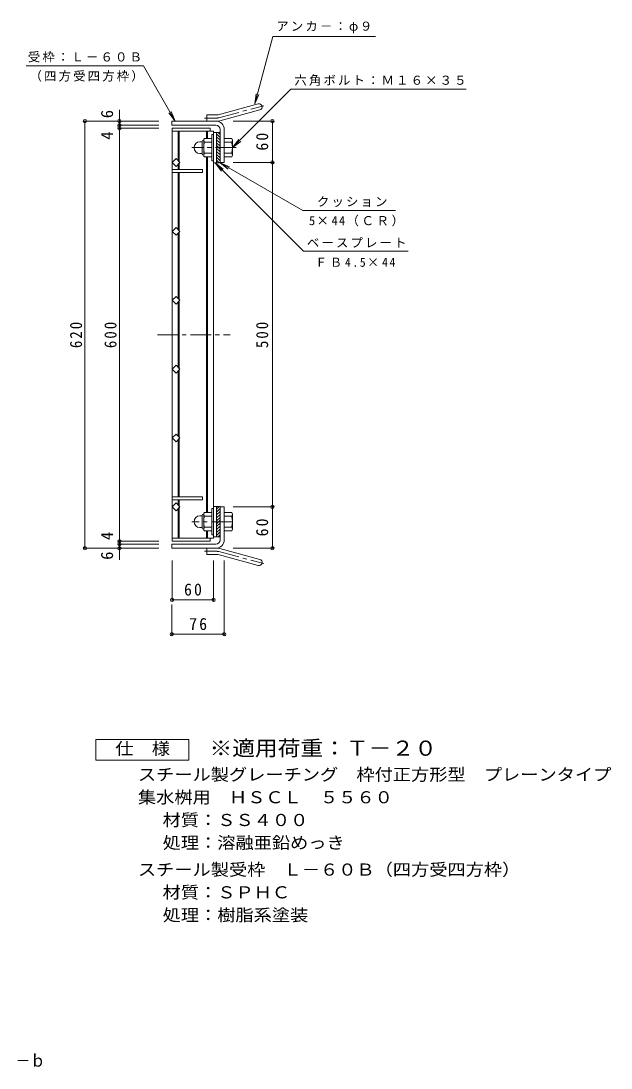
# Model space of a CAD drawing. Units: millimetres at full size, sheet at 1:6. Extents: x -920 to 1063, y -823 to 799.
# Drawn here: x 208 to 1063, y -823 to 697 of the extents above; entities that cross this region are included whole.
import ezdxf
from ezdxf.enums import TextEntityAlignment as Align

# ---------------------------------------------------------------- set-up
doc = ezdxf.new("R2010")
doc.units = ezdxf.units.MM
doc.header["$LTSCALE"] = 6
doc.header["$PDMODE"] = 32
doc.header["$PDSIZE"] = 4.8
doc.linetypes.add('CHAIN1', pattern=[8, 5, -1, 1, -1])
doc.linetypes.add('CHAIN2', pattern=[12, 9, -1, 1, -1])
for name, color, linetype, lineweight in [('E-1', 2, 'Continuous', 9), ('E-2', 3, 'Continuous', 9), ('E-4', 7, 'Continuous', 9), ('E-5', 7, 'Continuous', 9), ('F-0_F-0ﾚｲﾔ', 2, 'Continuous', 9)]:
    doc.layers.add(name, color=color, linetype=linetype, lineweight=lineweight)
doc.layers.add('F-5_F-5ﾚｲﾔ', color=3, linetype='Continuous')
doc.styles.add('ＭＳ ゴシック', font='')
doc.styles.get('ＭＳ ゴシック').set_extended_font_data('MS Gothic')

msp = doc.modelspace()

# ---------------------------------------------------------------- linework, layer by layer
at = {"layer": 'E-1'}
for p, q in [((493.47, 560.735), (551.661, 576.327)), ((495.799, 552.041), (553.99, 567.634)), ((426.326, 545.428), (426.326, 551.428)), ((491.141, 551.428), (426.326, 551.428)), ((477.326, 551.428), (477.326, 560.428)), ((491.141, 560.428), (477.326, 560.428)), ((490.326, 545.428), (426.326, 545.428)), ((491.326, 490.928), (491.326, 534.928)), ((496.326, 534.928), (491.326, 534.928)), ((496.326, 527.848), (491.326, 532.848)), ((496.326, 532.091), (493.488, 534.928)), ((496.326, 539.428), (496.326, 490.928)), ((502.326, 539.428), (502.326, 491.428)), ((467.016, 521.428), (470.526, 521.428)), ((470.526, 503.728), (470.526, 522.128)), ((472.326, 523.928), (472.526, 523.928)), ((472.526, 523.678), (472.526, 502.178)), ((484.526, 526.428), (473.564, 526.428)), ((484.526, 520.928), (473.564, 520.928)), ((484.526, 531.928), (484.526, 493.928)), ((486.826, 531.928), (484.526, 531.928)), ((496.326, 523.606), (491.326, 528.606)), ((496.326, 519.363), (491.326, 524.363)), ((496.326, 515.12), (491.326, 520.12)), ((502.326, 526.428), (513.287, 526.428)), ((502.326, 520.928), (513.287, 520.928)), ((514.526, 523.928), (514.326, 523.928)), ((514.326, 523.678), (514.326, 502.178)), ((467.026, 504.428), (470.526, 504.428)), ((472.326, 501.928), (472.526, 501.928)), ((484.526, 504.928), (473.564, 504.928)), ((496.326, 510.878), (491.326, 515.878)), ((496.326, 506.635), (491.326, 511.635)), ((496.326, 502.393), (491.326, 507.393)), ((496.326, 498.15), (491.326, 503.15)), ((502.326, 504.928), (513.287, 504.928)), ((514.526, 501.928), (514.326, 501.928)), ((484.526, 499.428), (473.564, 499.428)), ((486.826, 493.928), (484.526, 493.928)), ((496.326, 493.907), (491.326, 498.907)), ((495.062, 490.928), (491.326, 494.665)), ((496.326, 490.928), (491.326, 490.928)), ((496.326, 491.428), (502.326, 491.428)), ((502.326, 499.428), (513.287, 499.428)), ((484.526, -49.072), (484.526, -11.072)), ((486.826, -11.072), (484.526, -11.072)), ((491.326, -8.072), (491.326, -52.072)), ((496.326, -8.072), (491.326, -8.072)), ((495.062, -8.072), (491.326, -11.809)), ((496.326, -11.051), (491.326, -16.051)), ((496.326, -56.572), (496.326, -8.072)), ((496.326, -8.572), (502.326, -8.572)), ((502.326, -56.572), (502.326, -8.572)), ((467.026, -21.572), (470.526, -21.572)), ((470.526, -20.872), (470.526, -39.272)), ((472.326, -19.072), (472.526, -19.072)), ((472.526, -40.822), (472.526, -19.322)), ((484.526, -16.572), (473.564, -16.572)), ((484.526, -22.072), (473.564, -22.072)), ((496.326, -15.294), (491.326, -20.294)), ((496.326, -19.537), (491.326, -24.537)), ((496.326, -23.779), (491.326, -28.779)), ((496.326, -28.022), (491.326, -33.022)), ((502.326, -16.572), (513.287, -16.572)), ((502.326, -22.072), (513.287, -22.072)), ((514.526, -19.072), (514.326, -19.072)), ((514.326, -40.822), (514.326, -19.322)), ((467.016, -38.572), (470.526, -38.572)), ((472.326, -41.072), (472.526, -41.072)), ((484.526, -38.072), (473.564, -38.072)), ((484.526, -43.572), (473.564, -43.572)), ((496.326, -32.265), (491.326, -37.264)), ((496.326, -36.507), (491.326, -41.507)), ((496.326, -40.75), (491.326, -45.75)), ((496.326, -44.992), (491.326, -49.992)), ((502.326, -38.072), (513.287, -38.072)), ((502.326, -43.572), (513.287, -43.572)), ((514.526, -41.072), (514.326, -41.072)), ((486.826, -49.072), (484.526, -49.072)), ((496.326, -52.072), (491.326, -52.072)), ((496.326, -49.235), (493.488, -52.072)), ((426.326, -62.572), (426.326, -68.572)), ((490.326, -62.572), (426.326, -62.572)), ((491.141, -68.572), (426.326, -68.572)), ((477.326, -68.572), (477.326, -77.572)), ((495.799, -69.186), (553.99, -84.778)), ((491.141, -77.572), (477.326, -77.572)), ((493.47, -77.879), (551.661, -93.471))]:
    msp.add_line(p, q, dxfattribs=at)
at = {"layer": 'E-1', "linetype": 'CHAIN1'}
for p, q in [((494.635, 556.388), (559.801, 573.849)), ((491.141, 555.928), (473.521, 555.928)), ((519.607, 512.928), (455.224, 512.928)), ((513.831, -30.072), (455.224, -30.072)), ((491.141, -73.072), (473.521, -73.072)), ((494.635, -73.532), (559.801, -90.994))]:
    msp.add_line(p, q, dxfattribs=at)
at = {"layer": 'E-1'}
for centre, radius, start, end in [((552.826, 571.98), 4.5, 285.00014, 104.99991), ((490.326, 539.428), 12, 0, 90), ((491.141, 569.428), 9, 270, 285.00002), ((491.141, 569.428), 18, 270, 285), ((490.326, 539.428), 6, 0, 90), ((467.016, 512.938), 8.49, 90, 180), ((472.326, 522.128), 1.8, 90, 180), ((476.685, 523.678), 4.16, 138.61835, 221.37988), ((496.526, 512.928), 24, 160.52881, 199.47119), ((490.325, 512.928), 24, 340.52881, 19.47119), ((510.166, 523.678), 4.16, 318.62012, 41.38165), ((467.026, 512.928), 8.5, 180, 270), ((472.326, 503.728), 1.8, 180, 270), ((476.685, 502.178), 4.16, 138.62012, 221.38165), ((510.166, 502.178), 4.16, 318.61835, 41.37988), ((467.026, -30.072), 8.5, 90, 180), ((467.016, -30.082), 8.49, 180, 270), ((472.326, -20.872), 1.8, 90, 180), ((476.685, -19.322), 4.16, 138.61835, 221.37988), ((496.526, -30.072), 24, 160.52881, 199.47119), ((490.325, -30.072), 24, 340.52881, 19.47119), ((510.166, -19.322), 4.16, 318.62012, 41.38165), ((472.326, -39.272), 1.8, 180, 270), ((476.685, -40.822), 4.16, 138.62012, 221.38165), ((510.166, -40.822), 4.16, 318.61835, 41.37988), ((490.326, -56.572), 6, 270, 0), ((490.326, -56.572), 12, 270, 0), ((491.141, -86.572), 18, 75, 90), ((491.141, -86.572), 9, 74.99998, 90), ((552.826, -89.124), 4.5, 255.00009, 74.99986)]:
    msp.add_arc(centre, radius, start, end, dxfattribs=at)
at = {"layer": 'E-1', "linetype": 'CHAIN2'}
for centre, start, end in [((491.141, 569.428), 270, 284.99995), ((491.141, -86.572), 75.00005, 90)]:
    msp.add_arc(centre, 13.5, start, end, dxfattribs=at)
at = {"layer": 'E-2'}
for p, q in [((481.825, 541.428), (426.826, 541.428)), ((426.826, -58.572), (426.826, 541.428)), ((486.825, 536.928), (426.826, 536.928)), ((435.325, 494.241), (435.325, 536.928)), ((436.825, 492.741), (436.825, 536.928)), ((476.826, 526.429), (476.826, 536.928)), ((478.325, 526.429), (478.325, 536.928)), ((481.825, 541.428), (481.825, 536.928)), ((486.825, -54.072), (486.825, 536.928)), ((426.826, 491.428), (432.482, 497.084)), ((426.826, 491.428), (432.482, 485.771)), ((438.139, 491.428), (432.482, 497.084)), ((438.139, 491.428), (432.482, 485.771)), ((435.325, 481.428), (435.325, 488.614)), ((436.825, 481.428), (436.825, 490.114)), ((476.826, -16.573), (476.826, 499.429)), ((478.325, -16.573), (478.325, 499.429)), ((491.325, 490.928), (486.825, 490.928)), ((426.826, 476.928), (470.826, 476.928)), ((435.325, 394.242), (435.325, 476.928)), ((436.825, 392.742), (436.825, 476.928)), ((426.826, 391.428), (432.482, 397.085)), ((438.139, 391.428), (432.482, 397.085)), ((426.826, 391.428), (432.482, 385.771)), ((438.139, 391.428), (432.482, 385.771)), ((435.325, 294.242), (435.325, 388.614)), ((436.825, 292.742), (436.825, 390.114)), ((426.826, 291.428), (432.482, 297.085)), ((426.826, 291.428), (432.482, 285.771)), ((438.139, 291.428), (432.482, 297.085)), ((438.139, 291.428), (432.482, 285.771)), ((436.825, 192.742), (436.825, 290.114)), ((435.325, 194.242), (435.325, 288.614)), ((426.826, 191.428), (432.482, 197.085)), ((426.826, 191.428), (432.482, 185.771)), ((438.139, 191.428), (432.482, 197.085)), ((438.139, 191.428), (432.482, 185.771)), ((435.325, 94.242), (435.325, 188.614)), ((436.825, 92.742), (436.825, 190.114)), ((426.826, 91.428), (432.482, 97.085)), ((426.826, 91.428), (432.482, 85.771)), ((438.139, 91.428), (432.482, 97.085)), ((438.139, 91.428), (432.482, 85.771)), ((435.325, 5.928), (435.325, 88.614)), ((436.825, 5.928), (436.825, 90.114)), ((470.826, 5.928), (426.826, 5.928)), ((426.826, 1.428), (470.826, 1.428)), ((435.325, -5.758), (435.325, 1.428)), ((436.825, -7.259), (436.825, 1.428)), ((470.826, 1.428), (470.826, 5.928)), ((426.826, -8.572), (432.482, -2.915)), ((426.826, -8.572), (432.482, -14.229)), ((438.139, -8.572), (432.482, -2.915)), ((438.139, -8.572), (432.482, -14.229)), ((435.325, -54.072), (435.325, -11.386)), ((436.825, -54.072), (436.825, -9.886)), ((491.325, -8.072), (486.825, -8.072)), ((491.325, -8.072), (491.325, -52.072)), ((476.826, -54.072), (476.826, -43.572)), ((478.325, -54.072), (478.325, -43.572)), ((426.826, -54.072), (486.825, -54.072)), ((426.826, -58.572), (481.825, -58.572)), ((481.825, -58.572), (481.825, -54.072)), ((491.325, -52.072), (486.825, -52.072))]:
    msp.add_line(p, q, dxfattribs=at)
at = {"layer": 'E-2', "linetype": 'CHAIN1'}
msp.add_line((405.345, 241.428), (511.192, 241.428), dxfattribs=at)
at = {"layer": 'E-2'}
for points in [[(491.325, 490.928), (491.325, 534.928), (486.825, 534.928)], [(426.826, 481.428), (470.826, 481.428), (470.826, 476.928)]]:
    msp.add_lwpolyline(points, dxfattribs=at)
at = {"layer": 'E-4'}
for p, q in [((350.325, 567.665), (350.325, 545.429)), ((298.525, 551.429), (407.325, 551.429)), ((300.325, 551.429), (300.325, -68.572)), ((574.125, 551.429), (515.325, 551.429)), ((572.325, 491.429), (572.325, 551.429)), ((348.525, 545.429), (407.325, 545.429)), ((348.525, 541.429), (407.325, 541.429)), ((350.325, 545.429), (350.325, 541.429)), ((350.325, 541.429), (350.325, -58.572)), ((574.125, 491.429), (515.325, 491.429)), ((572.325, -8.572), (572.325, 491.429)), ((574.125, -8.572), (515.325, -8.572)), ((572.325, -68.572), (572.325, -8.572)), ((348.525, -58.572), (407.325, -58.572)), ((350.325, -58.572), (350.325, -62.572)), ((298.525, -68.572), (407.325, -68.572)), ((348.525, -62.572), (407.325, -62.572)), ((350.325, -62.572), (350.325, -85.443)), ((574.125, -68.572), (515.325, -68.572)), ((426.825, -145.372), (426.825, -86.572)), ((486.825, -145.372), (486.825, -86.572)), ((502.326, -195.372), (502.326, -86.572)), ((426.325, -195.372), (426.325, -150.328)), ((426.825, -143.572), (486.825, -143.572)), ((426.325, -193.572), (502.326, -193.572))]:
    msp.add_line(p, q, dxfattribs=at)
for p in [(300.325, 551.429), (350.325, 551.429), (350.325, 545.429), (572.325, 551.429), (350.325, 541.429), (572.325, 491.429), (572.325, -8.572), (350.325, -58.572), (350.325, -62.572), (300.325, -68.572), (350.325, -68.572), (572.325, -68.572), (426.825, -143.572), (486.825, -143.572), (426.325, -193.572), (502.326, -193.572)]:
    msp.add_point(p, dxfattribs=at)
at = {"layer": 'E-5'}
for p, q in [((546.661, 576.328), (572.864, 674.122)), ((721.864, 674.122), (572.864, 674.122)), ((215.031, 631.613), (385.031, 631.613)), ((431.325, 551.429), (385.031, 631.613)), ((546.661, 576.328), (548.618, 591.199)), ((546.661, 576.328), (552.401, 590.186)), ((431.325, 551.429), (422.194, 563.329)), ((431.325, 551.429), (425.585, 565.287)), ((514.326, 512.929), (523.457, 524.829)), ((514.326, 512.929), (526.226, 522.06)), ((489.075, 490.928), (498.207, 479.028)), ((489.075, 490.928), (500.976, 481.796)), ((489.075, 490.928), (617.272, 362.731)), ((496.326, 490.927), (508.227, 481.796)), ((496.326, 490.927), (510.184, 485.187)), ((496.326, 490.927), (616.301, 421.66)), ((616.301, 421.66), (750.943, 421.66)), ((617.272, 362.731), (769.135, 362.731))]:
    msp.add_line(p, q, dxfattribs=at)
msp.add_lwpolyline([(514.326, 512.929), (599.117, 597.72), (853.117, 597.72)], dxfattribs=at)
at = {"layer": 'F-0_F-0ﾚｲﾔ'}
msp.add_lwpolyline([(315.943, -376.445), (315.943, -346.444), (450.943, -346.444), (450.943, -376.445)], close=True, dxfattribs=at)

# ---------------------------------------------------------------- texts
at = {"layer": 'E-4', "color": 2, "style": 'ＭＳ ゴシック'}
for s, p in [('6', (346.361, 555.665)), ('4', (346.361, 524.46)), ('4', (346.361, -56.817)), ('6', (346.361, -85.443))]:
    msp.add_text(s, height=17.6, rotation=90, dxfattribs=at).set_placement(p, align=Align.BOTTOM_LEFT)
at = {"layer": 'E-4', "color": 2, "char_height": 17.6, "attachment_point": 7, "rotation": 90, "style": 'ＭＳ ゴシック'}
for s, insert in [('\\T1.27;\\W0.95;60', (566.325, 508.679)), ('\\T1.27;\\W0.9;620', (296.361, 221.928)), ('\\T1.27;\\W0.9;600', (346.361, 221.928)), ('\\T1.27;\\W0.9;500', (566.325, 221.928)), ('\\T1.27;\\W0.95;60', (566.325, -51.322))]:
    msp.add_mtext(s, dxfattribs=dict(at, insert=insert))
at = {"layer": 'E-4', "color": 2, "char_height": 17.6, "attachment_point": 7, "style": 'ＭＳ ゴシック'}
for s, insert in [('\\T1.27;\\W0.95;60', (444.075, -137.572)), ('\\T1.27;\\W0.95;76', (451.575, -187.572))]:
    msp.add_mtext(s, dxfattribs=dict(at, insert=insert))
at = {"layer": 'E-5', "char_height": 13.2, "attachment_point": 7, "style": 'ＭＳ ゴシック'}
for s, insert in [('\\T1.17;アンカ－：φ９', (577.864, 679.122)), ('\\T1.17;受枠：Ｌ－６０Ｂ', (217.531, 636.613)), ('\\T1.17;（四方受四方枠）', (220.031, 608.613)), ('\\T1.17;六角ボルト：Ｍ１６×３５', (604.117, 602.72)), ('\\T1.17;クッション', (636.805, 426.66)), ('\\T1.21;5×44（ＣＲ）', (625.336, 398.66)), ('\\T1.17;ベースプレート', (622.272, 367.731)), ('\\T1.26;\\W0.95;ＦＢ4.5×44', (634.373, 339.731))]:
    msp.add_mtext(s, dxfattribs=dict(at, insert=insert))
at = {"layer": 'F-0_F-0ﾚｲﾔ', "style": 'ＭＳ ゴシック'}
for s, width, p in [('仕\u3000様', 1.1, (344.443, -373.444)), ('スチール製グレーチング\u3000枠付正方形型\u3000プレーンタイプ', 1.1, (377.197, -411.196)), ('集水桝用\u3000ＨＳＣＬ\u3000５５６０', 1.1, (377.197, -444.196)), ('材質：ＳＳ４００', 1.1, (413.024, -477.196)), ('処理：溶融亜鉛めっき', 1.1, (413.024, -510.196)), ('スチール製受枠\u3000Ｌ－６０Ｂ（四方受四方枠）', 1.1, (377.197, -549.196)), ('材質：ＳＰＨＣ', 1.1, (413.024, -582.196)), ('処理：樹脂系塗装', 1.1, (413.024, -615.196)), ('集水桝用\u3000クッション付\u3000ＨＳＣＬ\u3000５５６０－ｂ', 0.9, (-254.132, -826.488))]:
    msp.add_text(s, height=17.6, dxfattribs=dict(at, width=width)).set_placement(p, align=Align.BOTTOM_LEFT)
at = {"layer": 'F-5_F-5ﾚｲﾔ', "style": 'ＭＳ ゴシック', "width": 1.1}
msp.add_text('※適用荷重：Ｔ－２０', height=21.99, dxfattribs=at).set_placement((480.943, -376.445), align=Align.BOTTOM_LEFT)

doc.saveas('drawing.dxf')
